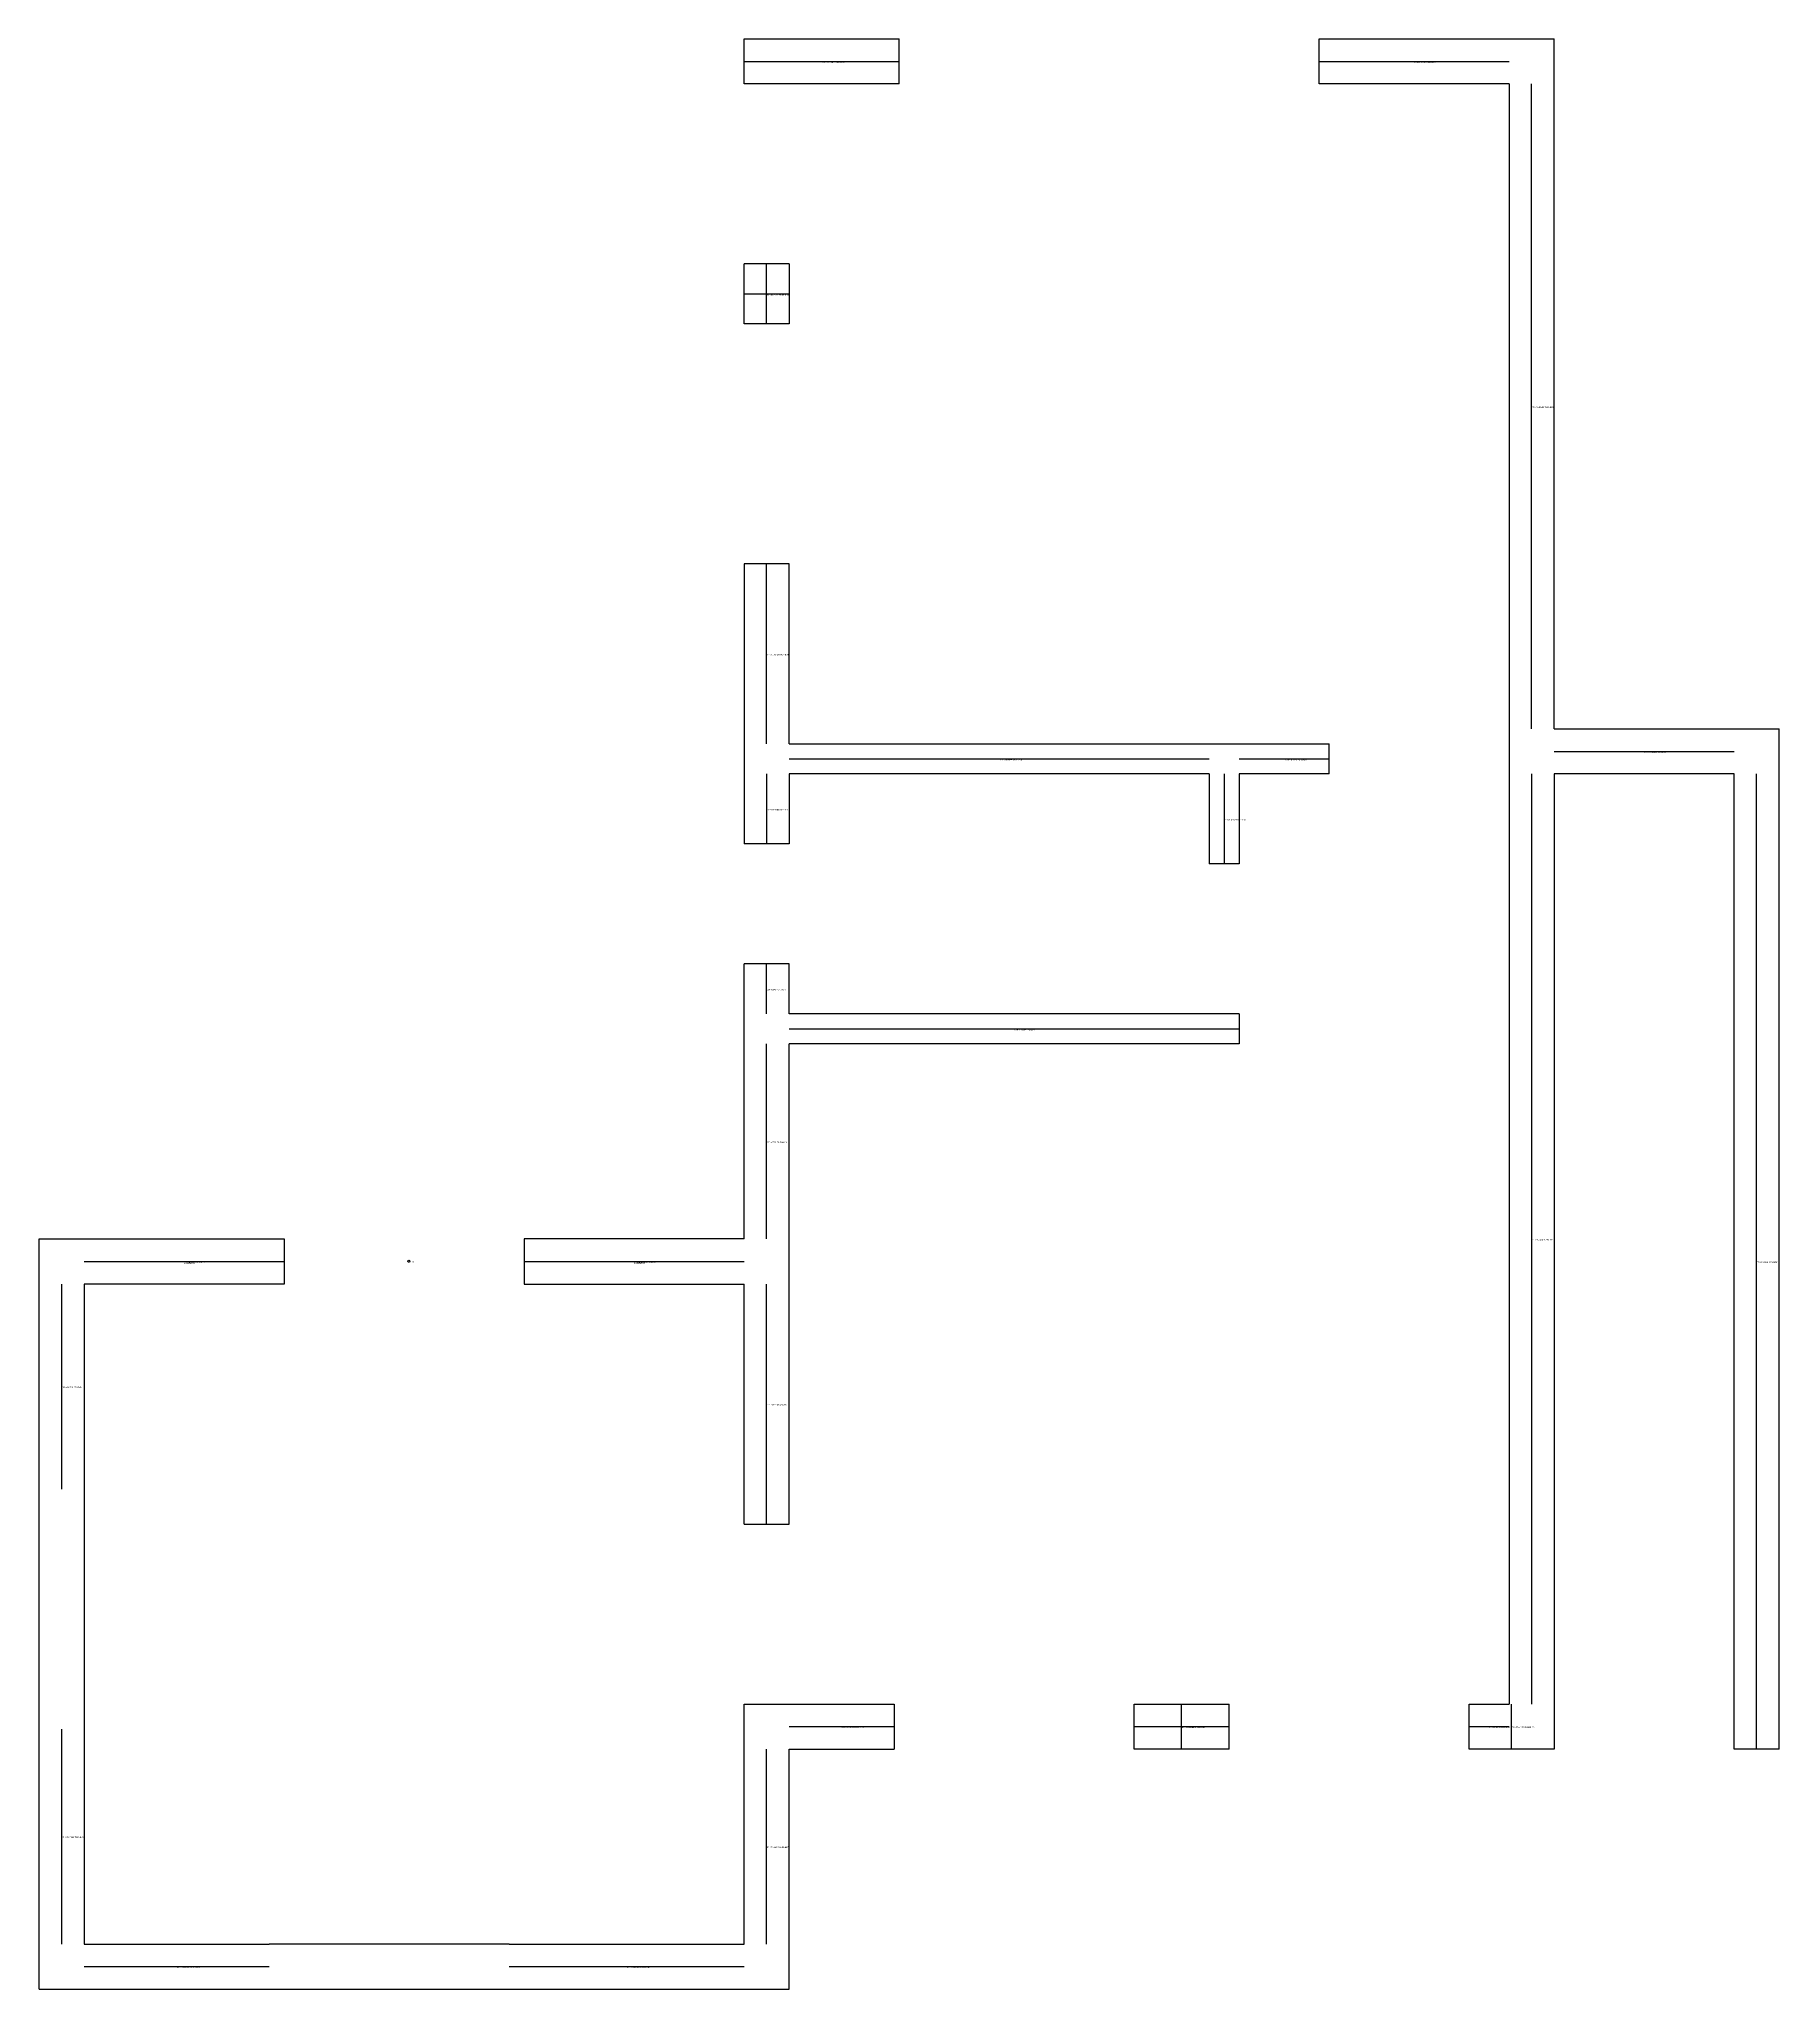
# Model space of a CAD drawing. Header units: metres. Extents: x 264 to 612, y 347 to 737.
import ezdxf

# ---------------------------------------------------------------- set-up
doc = ezdxf.new("R2010")
doc.units = ezdxf.units.M

msp = doc.modelspace()

# ---------------------------------------------------------------- linework, layer by layer
at = {"layer": 'centrelines'}
for p, q in [((405, 732.5), (436, 732.5)), ((520, 732.5), (558, 732.5)), ((562.5, 599), (562.5, 728)), ((409.5, 680), (409.5, 692)), ((405, 686), (414, 686)), ((409.5, 596), (409.5, 632)), ((414, 593), (498, 593)), ((504, 593), (522, 593)), ((567, 594.5), (603, 594.5)), ((409.5, 590), (409.5, 576)), ((501, 590), (501, 572)), ((562.5, 590), (562.5, 404)), ((607.5, 395), (607.5, 590)), ((409.5, 542), (409.5, 552)), ((414, 539), (504, 539)), ((409.5, 497), (409.5, 536)), ((273, 492.5), (313, 492.5)), ((361, 492.5), (405, 492.5)), ((268.5, 488), (268.5, 447)), ((409.5, 440), (409.5, 488)), ((492.5, 395), (492.5, 404)), ((558.5, 395), (558.5, 404)), ((268.5, 399), (268.5, 356)), ((414, 399.5), (435, 399.5)), ((483, 399.5), (502, 399.5)), ((550, 399.5), (558, 399.5)), ((409.5, 356), (409.5, 395)), ((273, 351.5), (310, 351.5)), ((358, 351.5), (405, 351.5))]:
    msp.add_line(p, q, dxfattribs=at)
at = {"layer": 'entity_location'}
msp.add_circle((337.96, 492.54), 0.2, dxfattribs=at)
at = {"layer": 'wall'}
for p, q in [((405, 728), (405, 737)), ((405, 737), (436, 737)), ((436, 728), (436, 737)), ((520, 728), (520, 737)), ((520, 737), (567, 737)), ((567, 599), (567, 737)), ((436, 728), (405, 728)), ((558, 728), (520, 728)), ((558, 728), (558, 404)), ((414, 692), (405, 692)), ((405, 680), (405, 692)), ((414, 692), (414, 680)), ((414, 680), (405, 680)), ((414, 632), (405, 632)), ((405, 632), (405, 576)), ((414, 596), (414, 632)), ((567, 599), (612, 599)), ((612, 395), (612, 599)), ((414, 596), (522, 596)), ((522, 590), (522, 596)), ((498, 590), (414, 590)), ((414, 590), (414, 576)), ((498, 590), (498, 572)), ((522, 590), (504, 590)), ((504, 590), (504, 572)), ((603, 590), (567, 590)), ((567, 590), (567, 395)), ((603, 395), (603, 590)), ((414, 576), (405, 576)), ((504, 572), (498, 572)), ((405, 497), (405, 552)), ((414, 552), (405, 552)), ((414, 542), (414, 552)), ((504, 542), (414, 542)), ((504, 542), (504, 536)), ((504, 536), (414, 536)), ((414, 440), (414, 536)), ((264, 447), (264, 497)), ((264, 497), (313, 497)), ((313, 497), (313, 488)), ((405, 497), (361, 497)), ((361, 497), (361, 488)), ((313, 488), (273, 488)), ((273, 488), (273, 447)), ((361, 488), (405, 488)), ((405, 440), (405, 488)), ((264, 399), (264, 447)), ((273, 447), (273, 399)), ((405, 440), (414, 440)), ((405, 356), (405, 404)), ((405, 404), (435, 404)), ((435, 404), (435, 395)), ((483, 395), (483, 404)), ((483, 404), (502, 404)), ((502, 395), (502, 404)), ((550, 395), (550, 404)), ((550, 404), (558, 404)), ((264, 347), (264, 399)), ((273, 399), (273, 356)), ((414, 347), (414, 395)), ((414, 395), (435, 395)), ((502, 395), (483, 395)), ((567, 395), (550, 395)), ((612, 395), (603, 395)), ((273, 356), (310, 356)), ((358, 356), (310, 356)), ((358, 356), (405, 356)), ((264, 347), (310, 347)), ((310, 347), (358, 347)), ((358, 347), (414, 347))]:
    msp.add_line(p, q, dxfattribs=at)

# ---------------------------------------------------------------- texts
at = {"layer": 'centrelines', "char_height": 0.3, "attachment_point": 1}
for s, insert in [('25 249.14561419922896', (420.5, 732.5)), ('28 301.1933229459472', (539, 732.5)), ('20 204.74321996658063', (409.5, 686)), ('19 200.64371316979688', (409.5, 686)), ('24 248.49684288990585', (562.5, 663.5)), ('11 125.78204848268797', (409.5, 614)), ('12 125.98999654620276', (456, 593)), ('18 194.06295203502032', (513, 593)), ('26 250.70683165202354', (585, 594.5)), ('7 109.92198934227211', (409.5, 583)), ('17 181.3697982114713', (501, 581)), ('5 86.9699245472067', (409.5, 547)), ('6 89.10736942003027', (459, 539)), ('3 71.67731734506248', (409.5, 516.5)), ('21 224.53861179352447', (562.5, 497)), ('1 24.96142524453217', (293, 492.5)), ('0 23.038651922730132', (383, 492.5)), ('27 269.53861179352447', (607.5, 492.5)), ('2 69.60979317034699', (268.5, 467.5)), ('4 71.68271640355427', (409.5, 464)), ('9 120.16185096641713', (424.5, 399.5)), ('15 172.31714614391052', (492.5, 399.5)), ('16 178.10683724847564', (492.5, 399.5)), ('22 231.5542546262411', (554, 399.5)), ('23 237.64919993848122', (558.5, 399.5)), ('8 116.51256325509003', (268.5, 377.5)), ('10 120.96449861896473', (409.5, 375.5)), ('14 143.78792447117914', (291.5, 351.5)), ('13 142.45937651101758', (381.5, 351.5))]:
    msp.add_mtext(s, dxfattribs=dict(at, insert=insert))
at = {"layer": 'chosen_line', "color": 3, "char_height": 0.5, "attachment_point": 1}
for insert in [(293, 492.5), (383, 492.5)]:
    msp.add_mtext('chosen', dxfattribs=dict(at, insert=insert))
at = {"layer": 'debug', "insert": (337.96, 492.54), "char_height": 0.2, "attachment_point": 1}
msp.add_mtext('337, 492', dxfattribs=at)

doc.saveas('drawing.dxf')
